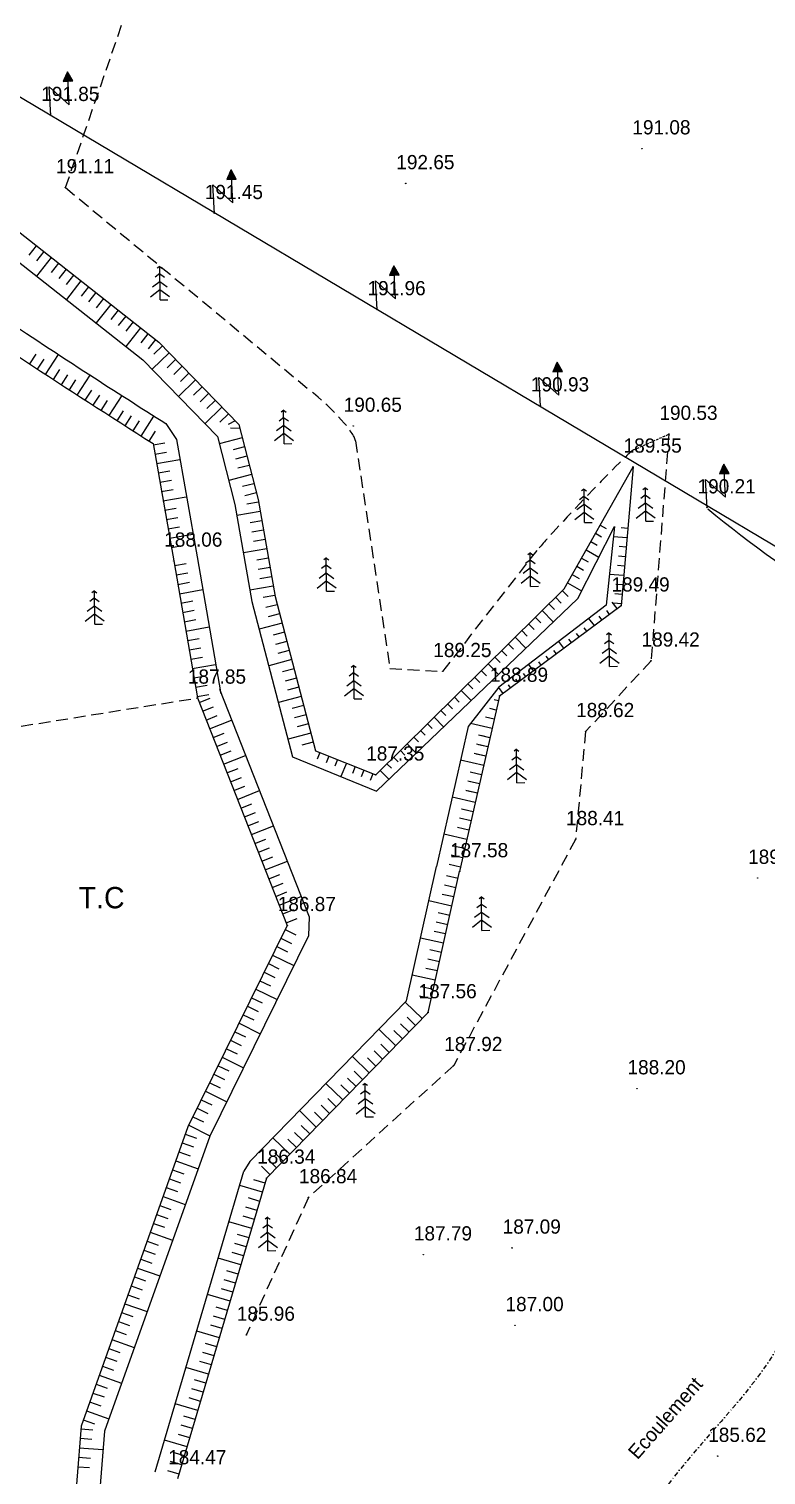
# Model space of a CAD drawing. Extents: x -83928 to -81707, y 15464 to 18601.
# Drawn here: x -83585.3 to -83429.7, y 17580.2 to 17885.3 of the extents above; entities that cross this region are included whole.
import ezdxf

# ---------------------------------------------------------------- set-up
doc = ezdxf.new("R2010")
doc.units = 0
doc.header["$MEASUREMENT"] = 0
for name, pattern in [('ACAD_ISO03W100', [30, 12, -18]), ('INTERROMPU', [0.75, 0.5, -0.25]), ('TIRETPTx2', [2, 1, -0.5, 0, -0.5])]:
    doc.linetypes.add(name, pattern=pattern)
for name, color, linetype in [('ALT', 7, 'Continuous'), ('CNiv_1', 1, 'Continuous'), ('CONST', 7, 'Continuous'), ('CORDONNE', 6, 'Continuous'), ('ECOULEMENT', 160, 'ACAD_ISO03W100'), ('electric', 50, 'Continuous'), ('LIMITE', 40, 'INTERROMPU'), ('POINTS', 3, 'Continuous'), ('Talus', 5, 'Continuous'), ('USL', 2, 'Continuous')]:
    doc.layers.add(name, color=color, linetype=linetype)

# ---------------------------------------------------------------- blocks, each defined once
blk = doc.blocks.new('T10')
at = {"layer": 'USL'}
for p, q in [((0.02, 3.53), (-0.26, 3.33)), ((-0.02, 3.53), (0.26, 3.33)), ((0, 0), (0, 3.5)), ((0.02, 1.94), (-0.77, 1.36)), ((0.02, 2.78), (-0.5, 2.4)), ((-0.02, 2.78), (0.5, 2.4)), ((-0.02, 1.94), (0.77, 1.36)), ((-1, 0.34), (-0.02, 1.1)), ((-0.02, 1.1), (1.01, 0.34)), ((0, 0), (0.83, 0))]:
    blk.add_line(p, q, dxfattribs=at)
blk = doc.blocks.new('*X2')
for p, q in [((6.01, 6.5), (6.67, 7.16)), ((6.03, 6.56), (6.66, 7.19)), ((6.04, 6.5), (6.68, 7.14)), ((6.07, 6.63), (6.64, 7.21)), ((6.08, 6.5), (6.69, 7.12)), ((6.1, 6.7), (6.63, 7.23)), ((6.11, 6.5), (6.7, 7.09)), ((6.14, 6.77), (6.62, 7.26)), ((6.15, 6.5), (6.72, 7.07)), ((6.17, 6.84), (6.61, 7.28)), ((6.18, 6.5), (6.73, 7.05)), ((6.21, 6.91), (6.6, 7.3)), ((6.22, 6.5), (6.74, 7.02)), ((6.24, 6.98), (6.59, 7.33)), ((6.25, 6.5), (6.75, 7)), ((6.28, 7.06), (6.57, 7.35)), ((6.29, 6.5), (6.76, 6.97)), ((6.31, 7.13), (6.56, 7.38)), ((6.32, 6.5), (6.77, 6.95)), ((6.35, 7.2), (6.55, 7.4)), ((6.36, 6.5), (6.79, 6.93)), ((6.38, 7.27), (6.54, 7.42)), ((6.39, 6.5), (6.8, 6.9)), ((6.42, 7.34), (6.53, 7.45)), ((6.43, 6.5), (6.81, 6.88)), ((6.45, 7.41), (6.52, 7.47)), ((6.46, 6.5), (6.82, 6.86)), ((6.49, 7.48), (6.5, 7.49)), ((6.5, 6.5), (6.83, 6.83)), ((6.54, 6.5), (6.85, 6.81)), ((6.57, 6.5), (6.86, 6.79)), ((6.61, 6.5), (6.87, 6.76)), ((6.64, 6.5), (6.88, 6.74)), ((6.68, 6.5), (6.89, 6.72)), ((6.71, 6.5), (6.9, 6.69)), ((6.75, 6.5), (6.92, 6.67)), ((6.78, 6.5), (6.93, 6.64)), ((6.82, 6.5), (6.94, 6.62)), ((6.85, 6.5), (6.95, 6.6)), ((6.89, 6.5), (6.96, 6.57)), ((6.92, 6.5), (6.97, 6.55)), ((6.96, 6.5), (6.99, 6.53)), ((6.99, 6.5), (7, 6.5))]:
    blk.add_line(p, q)

msp = doc.modelspace()

# ---------------------------------------------------------------- linework, layer by layer
at = {"layer": 'CNiv_1', "elevation": 190}
msp.add_lwpolyline([(-83302.61, 17731.34, 0.012702), (-83299.8, 17734.8, 0.19913), (-83287.78, 17779.44, 0.221607), (-83310.27, 17814.82, 0.099359), (-83333.57, 17823.86, 0.174103), (-83347.91, 17821.36, 0.276442), (-83358.52, 17802.58, -0.225558), (-83369, 17779, -0.254104), (-83395.03, 17773.42, 0.492205), (-83408, 17764, 0.053911), (-83407.93, 17763.14, -0.342764), (-83408, 17763, -0.252905), (-83413, 17763.29, -0.033426), (-83442, 17784)], format="xyb", dxfattribs=at)
at = {"layer": 'CORDONNE', "extrusion": (0.000932032, -0.005533, 0.999984)}
for p, q in [((-83577.11, 17876.27, 209.51), (-83578.01, 17874.23, 209.5)), ((-83578.01, 17874.23, 209.5), (-83576.01, 17874.33, 209.5)), ((-83576.01, 17874.33, 209.5), (-83577.11, 17876.27, 209.51)), ((-83576.76, 17869.28, 209.47), (-83577.11, 17876.27, 209.51)), ((-83580.65, 17867.08, 209.46), (-83580.96, 17873.07, 209.5)), ((-83580.96, 17873.07, 209.5), (-83576.76, 17869.28, 209.47)), ((-83542.6, 17855.59, 209.15), (-83543.49, 17853.55, 209.14)), ((-83541.5, 17853.65, 209.14), (-83542.6, 17855.59, 209.15)), ((-83542.24, 17848.6, 209.11), (-83542.6, 17855.59, 209.15)), ((-83543.49, 17853.55, 209.14), (-83541.5, 17853.65, 209.14)), ((-83546.13, 17846.4, 209.11), (-83546.44, 17852.39, 209.14)), ((-83546.44, 17852.39, 209.14), (-83542.24, 17848.6, 209.11)), ((-83508.26, 17835.35, 208.8), (-83509.15, 17833.3, 208.79)), ((-83507.16, 17833.41, 208.79), (-83508.26, 17835.35, 208.8)), ((-83507.9, 17828.36, 208.76), (-83508.26, 17835.35, 208.8)), ((-83511.79, 17826.16, 208.75), (-83512.1, 17832.15, 208.79)), ((-83512.1, 17832.15, 208.79), (-83507.9, 17828.36, 208.76)), ((-83509.15, 17833.3, 208.79), (-83507.16, 17833.41, 208.79)), ((-83473.78, 17815.01, 208.45), (-83474.68, 17812.96, 208.44)), ((-83474.68, 17812.96, 208.44), (-83472.68, 17813.07, 208.44)), ((-83473.43, 17808.02, 208.41), (-83473.78, 17815.01, 208.45)), ((-83472.68, 17813.07, 208.44), (-83473.78, 17815.01, 208.45)), ((-83477.32, 17805.82, 208.4), (-83477.62, 17811.81, 208.43)), ((-83477.62, 17811.81, 208.43), (-83473.43, 17808.02, 208.41)), ((-83438.62, 17793.5, 208.08), (-83439.52, 17791.45, 208.07)), ((-83439.52, 17791.45, 208.07), (-83437.52, 17791.56, 208.07)), ((-83437.52, 17791.56, 208.07), (-83438.62, 17793.5, 208.08)), ((-83438.27, 17786.51, 208.04), (-83438.62, 17793.5, 208.08)), ((-83442.16, 17784.31, 208.03), (-83442.47, 17790.3, 208.07)), ((-83442.47, 17790.3, 208.07), (-83438.27, 17786.51, 208.04))]:
    msp.add_line(p, q, dxfattribs=at)
at = {"layer": 'ECOULEMENT', "linetype": 'ByBlock', "extrusion": (0.000932032, -0.005533, 0.999984)}
for p, q in [((-83556.37, 17802.05, 14.1), (-83554.14, 17798.71, 14.08)), ((-83559.07, 17797.84, 14.08), (-83554.7, 17773.08, 208.25)), ((-83554.14, 17798.71, 14.08), (-83549.77, 17773.93, 208.25)), ((-83457.77, 17792.91, 208.18), (-83460.31, 17763.61, 207.84)), ((-83549.77, 17773.93, 208.25), (-83544.78, 17745.03, 207.89)), ((-83554.7, 17773.08, 208.25), (-83549.7, 17744.18, 207.89)), ((-83460.31, 17763.61, 207.84), (-83485.96, 17744.57, 207.69)), ((-83545.05, 17746.02, 207.89), (-83526.1, 17698.04, 207.26)), ((-83549.7, 17744.18, 207.89), (-83530.75, 17696.2, 207.25)), ((-83485.96, 17744.57, 207.69), (-83494.39, 17707.55, 207.27)), ((-83492.55, 17738.18, 207.62), (-83499.26, 17708.66, 207.28)), ((-83505.6, 17680.29, 206.96), (-83499.27, 17708.64, 207.28)), ((-83501.03, 17677.81, 206.93), (-83494.39, 17707.55, 207.27)), ((-83526.1, 17698.04, 207.26), (-83526.26, 17693.99, 207.23)), ((-83538.66, 17646.41, 206.64), (-83505.6, 17680.29, 206.95)), ((-83535.08, 17642.92, 206.62), (-83501.03, 17677.81, 206.93)), ((-83558.65, 17580.92, 205.93), (-83539.88, 17644.34, 206.63)), ((-83553.86, 17579.5, 205.92), (-83535.08, 17642.92, 206.62))]:
    msp.add_line(p, q, dxfattribs=at)
for points, elevation in [([(-83696.47, 17934.25), (-83677.21, 17919.36), (-83640.89, 17890.74), (-83608.66, 17859.56), (-83558.02, 17819.7), (-83541.14, 17802.32), (-83537.05, 17786.48), (-83533.47, 17766.03), (-83524.92, 17733.51)], 33.39), ([(-83699.53, 17930.3), (-83680.28, 17915.42), (-83644.18, 17886.97), (-83611.96, 17855.79), (-83561.38, 17815.98), (-83545.65, 17799.79), (-83541.94, 17785.42), (-83538.36, 17764.97), (-83529.76, 17732.24)], 33.39), ([(-83524.92, 17733.51), (-83512.23, 17728.41), (-83472.49, 17767.66), (-83457.93, 17793.36)], 33.39), ([(-83529.76, 17732.24), (-83512.07, 17724.98), (-83469.61, 17765.63), (-83461.82, 17780.83), (-83463.59, 17764.21), (-83486.24, 17746.89), (-83492.7, 17738.62)], 33.39), ([(-83530.91, 17696.65), (-83551.86, 17654.14), (-83574.41, 17591.04), (-83578.93, 17534.07)], 31.48), ([(-83526.42, 17694.44), (-83547.25, 17652.18), (-83569.48, 17589.98), (-83573.95, 17533.68)], 31.48), ([(-83538.82, 17646.85), (-83540.03, 17644.78)], 31.14)]:
    msp.add_lwpolyline(points, dxfattribs=dict(at, elevation=elevation))
at = {"layer": 'ECOULEMENT', "linetype": 'ByBlock'}
for points, knots in [([(-83728.62, 17934.83, 14.99), (-83722.02, 17930.78, 14.96), (-83715.39, 17926.67, 14.94), (-83706.32, 17920.47, 14.89), (-83703.75, 17918.65, 14.88), (-83699.37, 17915.37, 14.86), (-83697.54, 17913.95, 14.85), (-83693.95, 17911.06, 14.83), (-83692.18, 17909.58, 14.82), (-83686.96, 17905.09, 14.79), (-83683.57, 17902.01, 14.77), (-83675.63, 17894.57, 14.72), (-83671.14, 17890.18, 14.69), (-83663.57, 17882.78, 14.64), (-83660.48, 17879.77, 14.62), (-83655.1, 17874.66, 14.59), (-83652.82, 17872.53, 14.58), (-83648.22, 17868.34, 14.55), (-83645.89, 17866.27, 14.54), (-83638.84, 17860.15, 14.5), (-83634.04, 17856.17, 14.47), (-83623.15, 17847.5, 14.41), (-83617.02, 17842.86, 14.38), (-83598.32, 17829.3, 14.29), (-83585.45, 17820.76, 14.23), (-83567.1, 17808.9, 14.15), (-83561.74, 17805.48, 14.12), (-83556.37, 17802.05, 14.1)], [3.176077, 3.176077, 3.176077, 3.176077, 26.264516, 26.264516, 35.534882, 35.534882, 42.305765, 42.305765, 49.076647, 49.076647, 62.618412, 62.618412, 81.32732, 81.32732, 94.294057, 94.294057, 103.736618, 103.736618, 113.179178, 113.179178, 132.064299, 132.064299, 155.368404, 155.368404, 201.976614, 201.976614, 221.065664, 221.065664, 221.065664, 221.065664]), ([(-83731.23, 17930.57, 14.97), (-83721.31, 17924.49, 14.93), (-83693.91, 17907.38, 14.81), (-83659.02, 17869.41, 14.57), (-83611.27, 17831.21, 14.31), (-83577.2, 17809.43, 14.16), (-83559.07, 17797.84, 14.08)], [3.176077, 3.176077, 3.176077, 3.176077, 37.952596, 99.830927, 156.532489, 221.065664, 221.065664, 221.065664, 221.065664])]:
    msp.add_open_spline(points, degree=3, knots=knots, dxfattribs=at)
at = {"layer": 'ECOULEMENT', "linetype": 'TIRETPTx2'}
msp.add_spline([(-83412.99, 17654.96, 206.38), (-83427.86, 17606.23, 205.84), (-83457.92, 17566.15, 205.46), (-83461.3, 17533.98, 205.08), (-83449.51, 17509.19, 204.74), (-83446.86, 17490.2, 204.51), (-83413.23, 17466.71, 204.12), (-83402.6, 17441.3, 203.78), (-83408.84, 17351.67, 202.72), (-83416.67, 17264.94, 201.7), (-83412.77, 17258.92, 201.62)], degree=3, dxfattribs=at)
at = {"layer": 'electric', "extrusion": (0.000932032, -0.005533, 0.999984)}
msp.add_line((-83649.47, 17907.98, 210.17), (-83408.2, 17764.6, 207.69), dxfattribs=at)
at = {"layer": 'LIMITE', "linetype": 'INTERROMPU', "ltscale": 5, "extrusion": (0.000932032, -0.005533, 0.999984)}
for p, q in [((-83577.53, 17851.83, 209.27), (-83526.25, 17809.33, 208.6)), ((-83516.36, 17798.42, 196.65), (-83509.09, 17750.43, 13.77)), ((-83497.91, 17749.79, 207.79), (-83478, 17775.31, 95.78)), ((-83509.09, 17750.43, 13.77), (-83497.91, 17749.79, 207.79)), ((-83601.71, 17735.86, 207.95), (-83549.7, 17744.18, 207.89))]:
    msp.add_line(p, q, dxfattribs=at)
at = {"layer": 'LIMITE', "extrusion": (0.000932032, -0.005533, 0.999984)}
msp.add_line((-83457.66, 17796.52, 98.89), (-83450.21, 17799.82, 208.24), dxfattribs=at)
at = {"layer": 'LIMITE', "linetype": 'INTERROMPU', "ltscale": 5, "extrusion": (0.000932032, -0.005533, 0.999984)}
for points, elevation in [([(-83577.69, 17852.29), (-83561.81, 17898.23), (-83630.37, 17941.41), (-83640.04, 17956.01)], 32.6), ([(-83450.37, 17800.27), (-83454.12, 17752.44), (-83467.94, 17737.56), (-83470.06, 17714.77), (-83495.77, 17667.11), (-83526.42, 17639.24), (-83539.54, 17610.23)], 31.98)]:
    msp.add_lwpolyline(points, dxfattribs=dict(at, elevation=elevation))
at = {"layer": 'LIMITE', "linetype": 'INTERROMPU', "ltscale": 5, "extrusion": (-0.626982, -0.759282, 0.17431)}
msp.add_arc((-75745.89, -6686.32, 38883.5), 15, 11.0175, 89.4126, dxfattribs=at)
at = {"layer": 'LIMITE', "linetype": 'INTERROMPU', "ltscale": 5, "extrusion": (-0.723584, 0.689647, 0.028521)}
msp.add_arc((44712.18, -1973.36, 72664.76), 15, 183.9389, 343.9598, dxfattribs=at)
at = {"layer": 'POINTS', "extrusion": (0.002059, -0.012217, 0.999923)}
for centre in [(-83580.91, 17866.21, -182.42), (-83456.17, 17859.17, -182.42), (-83505.98, 17851.82, -182.42), (-83577.79, 17850.96, -182.42), (-83546.39, 17845.52, -182.42), (-83512.05, 17825.23, -182.42), (-83477.57, 17804.94, -182.42), (-83517.08, 17800.64, -182.42), (-83450.46, 17798.94, -182.42), (-83458.02, 17792.03, -182.42), (-83442.41, 17783.43, -182.42), (-83554.95, 17772.19, -182.42), (-83460.56, 17762.73, -182.42), (-83454.22, 17751.11, -182.42), (-83498.17, 17748.9, -182.42), (-83549.96, 17743.29, -182.42), (-83486.22, 17743.68, -182.42), (-83468.04, 17736.23, -182.42), (-83512.33, 17727.07, -182.42), (-83470.16, 17713.44, -182.42), (-83494.64, 17706.66, -182.42), (-83431.74, 17705.28, -182.42), (-83531, 17695.31, -182.42), (-83501.28, 17676.92, -182.42), (-83495.86, 17665.77, -182.42), (-83457.19, 17660.87, -182.42), (-83535.33, 17642.02, -182.42), (-83526.51, 17637.9, -182.42), (-83502.27, 17625.83, -182.42), (-83483.53, 17627.26, -182.42), (-83482.93, 17610.91, -182.42), (-83482.93, 17610.91, -182.42), (-83539.64, 17608.89, -182.42), (-83440.16, 17583.33, -182.42), (-83440.16, 17583.33, -182.42)]:
    msp.add_circle(centre, 0.05, dxfattribs=at)
at = {"layer": 'Talus', "linetype": 'ByBlock', "extrusion": (0.000932032, -0.005533, 0.999984)}
for p, q in [((-83583.7, 17839.58, 210), (-83585.24, 17837.62, 209.99)), ((-83582.13, 17838.34, 209.99), (-83583.67, 17836.38, 209.98)), ((-83580.56, 17837.11, 209.99), (-83583.65, 17833.18, 209.97)), ((-83578.98, 17835.87, 209.98), (-83580.53, 17833.9, 209.97)), ((-83577.41, 17834.63, 209.97), (-83578.96, 17832.67, 209.96)), ((-83575.84, 17833.39, 209.96), (-83577.39, 17831.43, 209.95)), ((-83574.27, 17832.16, 209.95), (-83577.36, 17828.23, 209.93)), ((-83572.7, 17830.92, 209.94), (-83574.24, 17828.96, 209.93)), ((-83571.13, 17829.68, 209.94), (-83572.67, 17827.72, 209.93)), ((-83569.55, 17828.45, 209.93), (-83571.1, 17826.48, 209.92)), ((-83567.98, 17827.21, 209.92), (-83571.08, 17823.28, 209.9)), ((-83566.41, 17825.97, 209.91), (-83567.96, 17824.01, 209.9)), ((-83564.84, 17824.74, 209.9), (-83566.39, 17822.77, 209.89)), ((-83563.27, 17823.5, 209.89), (-83564.81, 17821.53, 209.88)), ((-83561.7, 17822.26, 209.89), (-83564.79, 17818.33, 209.87)), ((-83560.13, 17821.02, 209.88), (-83561.67, 17819.06, 209.87)), ((-83558.55, 17819.79, 209.87), (-83560.1, 17817.82, 209.86)), ((-83585.09, 17814.63, 14.19), (-83583.72, 17816.72, 14.2)), ((-83581.75, 17812.44, 14.18), (-83579.01, 17816.63, 14.2)), ((-83555.69, 17817, 209.85), (-83559.28, 17813.52, 209.84)), ((-83557.08, 17818.44, 209.86), (-83558.88, 17816.7, 209.85)), ((-83583.42, 17813.54, 14.19), (-83582.05, 17815.63, 14.2)), ((-83580.07, 17811.35, 14.17), (-83578.71, 17813.44, 14.18)), ((-83554.3, 17815.57, 209.84), (-83556.09, 17813.83, 209.83)), ((-83552.9, 17814.14, 209.83), (-83554.69, 17812.39, 209.82)), ((-83578.4, 17810.26, 14.16), (-83577.03, 17812.35, 14.17)), ((-83576.72, 17809.17, 14.16), (-83575.36, 17811.27, 14.17)), ((-83575.04, 17808.08, 14.15), (-83572.32, 17812.28, 14.17)), ((-83550.11, 17811.27, 209.81), (-83553.7, 17807.78, 209.8)), ((-83551.51, 17812.7, 209.82), (-83553.3, 17810.96, 209.82)), ((-83548.72, 17809.83, 209.8), (-83550.51, 17808.09, 209.8)), ((-83573.36, 17807, 14.14), (-83572, 17809.1, 14.15)), ((-83571.68, 17805.92, 14.13), (-83570.32, 17808.02, 14.14)), ((-83569.99, 17804.83, 14.13), (-83568.64, 17806.94, 14.14)), ((-83568.31, 17803.75, 14.12), (-83565.61, 17807.96, 14.14)), ((-83547.33, 17808.4, 209.8), (-83549.12, 17806.66, 209.79)), ((-83545.93, 17806.96, 209.79), (-83547.73, 17805.22, 209.78)), ((-83566.63, 17802.67, 14.11), (-83565.28, 17804.78, 14.12)), ((-83564.94, 17801.6, 14.1), (-83563.6, 17803.7, 14.11)), ((-83544.54, 17805.53, 209.78), (-83548.13, 17802.04, 209.76)), ((-83543.15, 17804.09, 209.77), (-83544.94, 17802.35, 209.76)), ((-83563.26, 17800.52, 14.1), (-83561.91, 17802.62, 14.11)), ((-83561.57, 17799.44, 14.09), (-83558.88, 17803.65, 14.11)), ((-83541.75, 17802.66, 209.76), (-83543.19, 17801.9, 111.92)), ((-83540.76, 17801, 209.75), (-83542.69, 17801.07, 111.92)), ((-83559.89, 17798.36, 14.08), (-83558.54, 17800.47, 14.09)), ((-83559.02, 17797.57, 16.2), (-83556.56, 17797.99, 16.2)), ((-83540.26, 17799.06, 209.74), (-83545.1, 17797.81, 209.73)), ((-83558.68, 17795.59, 16.18), (-83556.22, 17796.02, 16.18)), ((-83539.76, 17797.13, 209.73), (-83542.18, 17796.5, 209.72)), ((-83539.26, 17795.19, 209.71), (-83541.68, 17794.57, 209.71)), ((-83558.34, 17793.62, 16.15), (-83553.41, 17794.48, 16.15)), ((-83558, 17791.65, 16.13), (-83555.53, 17792.08, 16.13)), ((-83538.76, 17793.25, 209.7), (-83541.18, 17792.63, 209.7)), ((-83557.66, 17789.68, 16.11), (-83555.19, 17790.11, 16.11)), ((-83538.26, 17791.32, 209.69), (-83543.1, 17790.07, 209.69)), ((-83537.76, 17789.38, 209.68), (-83540.18, 17788.76, 209.68)), ((-83557.32, 17787.71, 16.08), (-83554.85, 17788.14, 16.08)), ((-83556.97, 17785.74, 16.06), (-83552.05, 17786.59, 16.06)), ((-83537.26, 17787.45, 209.67), (-83539.68, 17786.82, 209.67)), ((-83536.8, 17785.5, 209.66), (-83539.26, 17785.07, 209.66)), ((-83556.63, 17783.77, 16.03), (-83554.17, 17784.2, 16.03)), ((-83536.45, 17783.53, 209.65), (-83541.38, 17782.67, 209.65)), ((-83556.29, 17781.8, 16.01), (-83553.83, 17782.23, 16.01)), ((-83555.95, 17779.83, 15.98), (-83553.49, 17780.26, 15.98)), ((-83536.11, 17781.56, 209.64), (-83538.57, 17781.13, 209.64)), ((-83535.76, 17779.59, 209.63), (-83538.23, 17779.16, 209.63)), ((-83464.71, 17780.66, 209.57), (-83463.47, 17779.95, 209.56)), ((-83458.89, 17779.96, 208.03), (-83460.29, 17780.08, 208.8)), ((-83555.61, 17777.86, 15.96), (-83550.68, 17778.71, 15.96)), ((-83555.27, 17775.89, 15.93), (-83552.81, 17776.31, 15.93)), ((-83535.42, 17777.62, 209.61), (-83537.88, 17777.19, 209.61)), ((-83466.68, 17777.18, 209.55), (-83465.37, 17776.43, 209.54)), ((-83465.7, 17778.92, 209.56), (-83464.42, 17778.19, 209.55)), ((-83459.07, 17777.97, 208.01), (-83461.89, 17778.2, 209.55)), ((-83535.07, 17775.65, 209.6), (-83540, 17774.79, 209.6)), ((-83534.73, 17773.68, 209.59), (-83537.19, 17773.25, 209.59)), ((-83468.65, 17773.7, 209.53), (-83467.27, 17772.91, 209.52)), ((-83467.67, 17775.44, 209.54), (-83464.97, 17773.91, 209.53)), ((-83459.41, 17773.98, 207.96), (-83460.86, 17774.1, 208.74)), ((-83459.24, 17775.98, 207.99), (-83460.67, 17776.1, 208.76)), ((-83554.53, 17772.09, 208.24), (-83552.07, 17772.52, 208.24)), ((-83554.19, 17770.12, 208.21), (-83551.73, 17770.55, 208.21)), ((-83534.38, 17771.71, 209.58), (-83536.85, 17771.28, 209.58)), ((-83470.63, 17770.22, 209.51), (-83469.17, 17769.39, 209.51)), ((-83469.64, 17771.96, 209.52), (-83468.22, 17771.15, 209.52)), ((-83459.76, 17770, 207.91), (-83462.74, 17770.25, 209.51)), ((-83459.59, 17771.99, 207.94), (-83461.06, 17772.11, 208.73)), ((-83553.85, 17768.15, 208.19), (-83551.39, 17768.58, 208.19)), ((-83533.69, 17767.77, 209.56), (-83538.62, 17766.91, 209.56)), ((-83534.04, 17769.74, 209.57), (-83536.5, 17769.31, 209.57)), ((-83471.61, 17768.48, 209.5), (-83468.62, 17766.78, 209.49)), ((-83459.93, 17768.01, 207.89), (-83461.44, 17768.13, 208.69)), ((-83553.51, 17766.18, 208.16), (-83548.58, 17767.03, 208.16)), ((-83553.17, 17764.21, 208.14), (-83550.7, 17764.64, 208.14)), ((-83533.35, 17765.8, 209.55), (-83535.81, 17765.37, 209.55)), ((-83474.14, 17765.42, 209.49), (-83472.93, 17764.2, 209.48)), ((-83472.72, 17766.83, 209.5), (-83471.5, 17765.6, 209.49)), ((-83461.12, 17763.02, 207.84), (-83462.16, 17764.42, 208.66)), ((-83460.28, 17764.02, 207.84), (-83461.83, 17764.15, 208.66)), ((-83460.1, 17766.01, 207.87), (-83461.63, 17766.14, 208.68)), ((-83552.83, 17762.24, 208.11), (-83550.36, 17762.67, 208.11)), ((-83532.86, 17763.86, 209.54), (-83535.28, 17763.23, 209.53)), ((-83532.35, 17761.93, 209.52), (-83534.77, 17761.29, 209.52)), ((-83478.41, 17761.2, 209.47), (-83477.24, 17760.02, 209.46)), ((-83476.98, 17762.61, 209.48), (-83474.62, 17760.22, 209.46)), ((-83475.56, 17764.01, 209.48), (-83474.37, 17762.81, 209.48)), ((-83464.33, 17760.63, 207.82), (-83464.91, 17761.41, 208.64)), ((-83462.72, 17761.82, 207.83), (-83463.31, 17762.61, 208.65)), ((-83552.49, 17760.27, 208.09), (-83550.02, 17760.7, 208.09)), ((-83552.15, 17758.3, 208.06), (-83547.22, 17759.15, 208.06)), ((-83531.84, 17759.99, 209.51), (-83536.68, 17758.72, 209.51)), ((-83531.33, 17758.06, 209.5), (-83533.75, 17757.42, 209.5)), ((-83481.25, 17758.39, 209.46), (-83480.1, 17757.23, 209.45)), ((-83479.83, 17759.8, 209.46), (-83478.67, 17758.62, 209.46)), ((-83467.54, 17758.25, 207.8), (-83468.1, 17759, 208.63)), ((-83465.93, 17759.44, 207.81), (-83467.07, 17760.97, 209.46)), ((-83551.81, 17756.33, 208.04), (-83549.34, 17756.75, 208.04)), ((-83530.83, 17756.12, 209.49), (-83533.24, 17755.49, 209.49)), ((-83484.1, 17755.58, 209.44), (-83482.97, 17754.44, 209.44)), ((-83482.68, 17756.99, 209.45), (-83480.4, 17754.68, 209.44)), ((-83472.36, 17754.67, 207.77), (-83473.43, 17756.11, 209.44)), ((-83470.75, 17755.86, 207.78), (-83471.3, 17756.59, 208.61)), ((-83469.14, 17757.06, 207.79), (-83469.7, 17757.8, 208.62)), ((-83551.46, 17754.36, 208.01), (-83549, 17754.78, 208.01)), ((-83551.12, 17752.39, 207.99), (-83548.66, 17752.81, 207.99)), ((-83529.81, 17752.26, 209.47), (-83534.65, 17750.99, 209.47)), ((-83530.32, 17754.19, 209.48), (-83532.74, 17753.56, 209.48)), ((-83486.94, 17752.77, 209.43), (-83485.84, 17751.65, 209.42)), ((-83485.52, 17754.18, 209.44), (-83484.41, 17753.05, 209.43)), ((-83475.57, 17752.29, 207.75), (-83476.09, 17752.98, 208.59)), ((-83473.96, 17753.48, 207.76), (-83474.49, 17754.19, 208.6)), ((-83550.78, 17750.42, 207.96), (-83545.86, 17751.27, 207.96)), ((-83550.44, 17748.45, 207.94), (-83547.98, 17748.87, 207.94)), ((-83529.3, 17750.32, 209.46), (-83531.72, 17749.69, 209.46)), ((-83489.79, 17749.96, 209.42), (-83488.71, 17748.86, 209.41)), ((-83488.37, 17751.37, 209.43), (-83486.18, 17749.15, 209.41)), ((-83480.38, 17748.71, 207.72), (-83480.88, 17749.37, 208.57)), ((-83478.78, 17749.9, 207.73), (-83479.78, 17751.25, 209.42)), ((-83477.17, 17751.09, 207.74), (-83477.68, 17751.78, 208.58)), ((-83550.1, 17746.47, 207.92), (-83547.64, 17746.9, 207.92)), ((-83528.79, 17748.39, 209.45), (-83531.21, 17747.75, 209.45)), ((-83528.28, 17746.45, 209.44), (-83530.7, 17745.82, 209.43)), ((-83494.06, 17745.74, 209.4), (-83491.96, 17743.62, 209.39)), ((-83492.64, 17747.15, 209.41), (-83491.58, 17746.08, 209.4)), ((-83491.21, 17748.55, 209.41), (-83490.14, 17747.47, 209.41)), ((-83485.2, 17745.13, 207.7), (-83486.13, 17746.37, 209.4)), ((-83483.6, 17746.32, 207.7), (-83484.07, 17746.96, 208.55)), ((-83481.99, 17747.52, 207.71), (-83482.48, 17748.17, 208.56)), ((-83549.76, 17744.5, 207.89), (-83547.3, 17744.93, 207.89)), ((-83549.34, 17743.25, 207.87), (-83547.01, 17744.17, 207.88)), ((-83527.78, 17744.52, 209.42), (-83532.61, 17743.25, 209.42)), ((-83496.9, 17742.93, 209.39), (-83495.88, 17741.89, 209.38)), ((-83495.48, 17744.34, 209.39), (-83494.44, 17743.29, 209.39)), ((-83486.19, 17743.59, 207.68), (-83487.09, 17743.79, 208.53)), ((-83548.6, 17741.39, 207.85), (-83546.28, 17742.31, 207.85)), ((-83547.87, 17739.53, 207.82), (-83545.54, 17740.45, 207.83)), ((-83527.27, 17742.58, 209.41), (-83529.69, 17741.95, 209.41)), ((-83526.76, 17740.65, 209.4), (-83529.18, 17740.01, 209.4)), ((-83499.75, 17740.12, 209.37), (-83497.74, 17738.09, 209.36)), ((-83498.33, 17741.53, 209.38), (-83497.31, 17740.5, 209.37)), ((-83487.07, 17739.69, 207.64), (-83488.89, 17740.1, 208.5)), ((-83486.63, 17741.64, 207.66), (-83487.99, 17741.95, 208.52)), ((-83547.13, 17737.67, 207.8), (-83542.48, 17739.51, 207.81)), ((-83546.4, 17735.81, 207.78), (-83544.07, 17736.73, 207.78)), ((-83525.74, 17736.78, 209.38), (-83530.58, 17735.51, 209.38)), ((-83526.25, 17738.72, 209.39), (-83528.67, 17738.08, 209.39)), ((-83502.6, 17737.31, 209.36), (-83501.61, 17736.32, 209.35)), ((-83501.17, 17738.72, 209.37), (-83500.18, 17737.71, 209.36)), ((-83487.52, 17737.74, 207.61), (-83492.07, 17738.77, 209.36)), ((-83545.66, 17733.95, 207.75), (-83543.34, 17734.87, 207.75)), ((-83525.24, 17734.85, 209.37), (-83527.65, 17734.21, 209.37)), ((-83505.44, 17734.5, 209.35), (-83503.52, 17732.55, 209.34)), ((-83504.02, 17735.91, 209.35), (-83503.05, 17734.92, 209.35)), ((-83488.41, 17733.84, 207.57), (-83490.84, 17734.4, 207.57)), ((-83487.96, 17735.79, 207.59), (-83490.4, 17736.35, 207.6)), ((-83488.41, 17733.84, 207.57), (-83490.39, 17734.29, 207.89)), ((-83487.96, 17735.79, 207.59), (-83489.89, 17736.23, 207.94)), ((-83544.93, 17732.09, 207.73), (-83542.6, 17733.01, 207.73)), ((-83544.19, 17730.23, 207.7), (-83539.54, 17732.07, 207.71)), ((-83523.84, 17732.68, 209.35), (-83524.4, 17731.28, 209.35)), ((-83521.98, 17731.93, 209.35), (-83522.55, 17730.53, 209.34)), ((-83520.13, 17731.19, 209.34), (-83520.69, 17729.77, 209.34)), ((-83508.29, 17731.69, 209.33), (-83507.35, 17730.74, 209.33)), ((-83506.87, 17733.09, 209.34), (-83505.92, 17732.13, 209.34)), ((-83489.29, 17729.94, 207.53), (-83494.17, 17731.05, 207.54)), ((-83489.29, 17729.94, 207.53), (-83494.17, 17731.05, 208.17)), ((-83488.85, 17731.89, 207.55), (-83491.29, 17732.45, 207.55)), ((-83488.85, 17731.89, 207.55), (-83490.89, 17732.35, 207.84)), ((-83543.46, 17728.37, 207.68), (-83541.13, 17729.29, 207.68)), ((-83542.72, 17726.51, 207.65), (-83540.4, 17727.43, 207.65)), ((-83518.27, 17730.44, 209.34), (-83519.41, 17727.6, 209.32)), ((-83516.41, 17729.69, 209.33), (-83516.99, 17728.27, 209.32)), ((-83514.56, 17728.95, 209.33), (-83515.14, 17727.51, 209.32)), ((-83512.7, 17728.2, 209.32), (-83513.28, 17726.76, 209.31)), ((-83511.13, 17728.88, 209.32), (-83509.3, 17727.02, 209.31)), ((-83509.71, 17730.28, 209.33), (-83508.78, 17729.34, 209.32)), ((-83489.74, 17727.99, 207.5), (-83492.17, 17728.55, 207.51)), ((-83489.74, 17727.99, 207.5), (-83491.89, 17728.48, 207.77)), ((-83541.99, 17724.65, 207.63), (-83539.66, 17725.57, 207.63)), ((-83541.25, 17722.79, 207.6), (-83536.6, 17724.63, 207.61)), ((-83490.62, 17724.09, 207.46), (-83493.06, 17724.65, 207.46)), ((-83490.62, 17724.09, 207.46), (-83492.89, 17724.61, 207.7)), ((-83490.18, 17726.04, 207.48), (-83492.62, 17726.6, 207.49)), ((-83490.18, 17726.04, 207.48), (-83492.39, 17726.54, 207.73)), ((-83540.52, 17720.93, 207.58), (-83538.19, 17721.85, 207.58)), ((-83491.07, 17722.14, 207.44), (-83495.94, 17723.25, 207.45)), ((-83491.07, 17722.14, 207.44), (-83495.94, 17723.25, 207.92)), ((-83539.78, 17719.07, 207.55), (-83537.46, 17719.99, 207.56)), ((-83491.96, 17718.24, 207.39), (-83494.39, 17718.8, 207.4)), ((-83491.51, 17720.19, 207.42), (-83493.95, 17720.75, 207.42)), ((-83491.51, 17720.19, 207.42), (-83493.89, 17720.73, 207.64)), ((-83539.05, 17717.21, 207.53), (-83536.72, 17718.13, 207.53)), ((-83538.31, 17715.35, 207.5), (-83533.66, 17717.19, 207.51)), ((-83492.84, 17714.34, 207.35), (-83497.72, 17715.45, 207.36)), ((-83492.4, 17716.29, 207.37), (-83494.84, 17716.85, 207.38)), ((-83537.58, 17713.49, 207.48), (-83535.25, 17714.41, 207.48)), ((-83536.84, 17711.63, 207.45), (-83534.52, 17712.55, 207.46)), ((-83493.29, 17712.39, 207.33), (-83495.72, 17712.95, 207.33)), ((-83536.11, 17709.77, 207.43), (-83533.78, 17710.69, 207.43)), ((-83535.38, 17707.91, 207.4), (-83530.72, 17709.75, 207.41)), ((-83493.73, 17710.44, 207.3), (-83496.17, 17711, 207.31)), ((-83534.64, 17706.05, 207.38), (-83532.32, 17706.97, 207.38)), ((-83494.71, 17706.11, 207.26), (-83497.15, 17706.66, 207.26)), ((-83494.17, 17708.49, 207.28), (-83496.61, 17709.05, 207.29)), ((-83533.91, 17704.19, 207.36), (-83531.58, 17705.11, 207.36)), ((-83533.17, 17702.33, 207.33), (-83530.85, 17703.25, 207.33)), ((-83495.15, 17704.16, 207.23), (-83497.59, 17704.71, 207.24)), ((-83532.44, 17700.47, 207.31), (-83527.79, 17702.31, 207.31)), ((-83496.02, 17700.26, 207.19), (-83500.9, 17701.35, 207.2)), ((-83495.58, 17702.21, 207.21), (-83498.02, 17702.75, 207.22)), ((-83531.7, 17698.61, 207.28), (-83529.38, 17699.53, 207.28)), ((-83530.97, 17696.75, 207.26), (-83528.64, 17697.67, 207.26)), ((-83496.45, 17698.31, 207.17), (-83498.89, 17698.85, 207.17)), ((-83531.19, 17695.31, 207.24), (-83528.95, 17694.2, 207.24)), ((-83497.33, 17694.4, 207.12), (-83499.77, 17694.95, 207.13)), ((-83496.89, 17696.35, 207.14), (-83499.33, 17696.9, 207.15)), ((-83532.96, 17691.72, 207.23), (-83530.72, 17690.61, 207.22)), ((-83532.08, 17693.51, 207.24), (-83529.83, 17692.41, 207.23)), ((-83497.76, 17692.45, 207.1), (-83502.64, 17693.54, 207.11)), ((-83498.2, 17690.5, 207.08), (-83500.64, 17691.04, 207.08)), ((-83534.73, 17688.13, 207.21), (-83532.49, 17687.02, 207.2)), ((-83533.84, 17689.92, 207.22), (-83529.36, 17687.71, 207.2)), ((-83498.63, 17688.55, 207.06), (-83501.07, 17689.09, 207.06)), ((-83535.61, 17686.34, 207.2), (-83533.37, 17685.23, 207.19)), ((-83499.51, 17684.64, 207.01), (-83504.38, 17685.73, 207.02)), ((-83499.07, 17686.59, 207.03), (-83501.51, 17687.14, 207.04)), ((-83537.38, 17682.75, 207.18), (-83532.9, 17680.54, 207.16)), ((-83536.5, 17684.54, 207.19), (-83534.26, 17683.44, 207.18)), ((-83499.94, 17682.69, 206.99), (-83502.38, 17683.24, 207)), ((-83539.15, 17679.16, 207.16), (-83536.91, 17678.06, 207.15)), ((-83538.27, 17680.95, 207.17), (-83536.02, 17679.85, 207.16)), ((-83502.26, 17676.55, 206.92), (-83505.84, 17680.04, 206.95)), ((-83500.38, 17680.74, 206.97), (-83502.82, 17681.28, 206.97)), ((-83540.92, 17675.57, 207.14), (-83536.43, 17673.36, 207.13)), ((-83540.03, 17677.37, 207.15), (-83537.79, 17676.26, 207.15)), ((-83503.66, 17675.12, 206.91), (-83505.45, 17676.87, 206.92)), ((-83541.8, 17673.78, 207.14), (-83539.56, 17672.67, 207.13)), ((-83507.85, 17670.83, 206.87), (-83511.43, 17674.32, 206.89)), ((-83506.45, 17672.26, 206.88), (-83508.24, 17674, 206.9)), ((-83505.05, 17673.69, 206.9), (-83506.84, 17675.44, 206.91)), ((-83543.57, 17670.19, 207.12), (-83541.33, 17669.09, 207.11)), ((-83542.69, 17671.99, 207.13), (-83540.45, 17670.88, 207.12)), ((-83510.64, 17667.96, 206.85), (-83512.43, 17669.71, 206.86)), ((-83509.24, 17669.4, 206.86), (-83511.03, 17671.14, 206.87)), ((-83545.34, 17666.6, 207.1), (-83543.1, 17665.5, 207.09)), ((-83544.46, 17668.4, 207.11), (-83539.97, 17666.19, 207.09)), ((-83513.43, 17665.1, 206.82), (-83517.01, 17668.59, 206.84)), ((-83512.04, 17666.53, 206.83), (-83513.83, 17668.28, 206.84)), ((-83546.23, 17664.81, 207.09), (-83543.98, 17663.7, 207.08)), ((-83516.23, 17662.24, 206.8), (-83518.02, 17663.99, 206.81)), ((-83514.83, 17663.67, 206.81), (-83516.62, 17665.42, 206.82)), ((-83547.99, 17661.22, 207.07), (-83543.51, 17659.01, 207.06)), ((-83547.11, 17663.02, 207.08), (-83544.87, 17661.91, 207.07)), ((-83519.02, 17659.38, 206.77), (-83522.6, 17662.87, 206.79)), ((-83517.62, 17660.81, 206.78), (-83519.41, 17662.55, 206.79)), ((-83549.76, 17657.63, 207.05), (-83547.52, 17656.53, 207.05)), ((-83548.88, 17659.43, 207.06), (-83546.64, 17658.32, 207.05)), ((-83521.81, 17656.51, 206.74), (-83523.6, 17658.26, 206.75)), ((-83520.42, 17657.95, 206.76), (-83522.21, 17659.69, 206.77)), ((-83550.65, 17655.84, 207.04), (-83548.4, 17654.74, 207.04)), ((-83524.61, 17653.65, 206.72), (-83528.19, 17657.14, 206.74)), ((-83523.21, 17655.08, 206.73), (-83525, 17656.83, 206.74)), ((-83552.25, 17652.18, 207.03), (-83549.89, 17651.34, 207.02)), ((-83551.53, 17654.05, 207.04), (-83547.05, 17651.84, 207.02)), ((-83530.2, 17647.93, 206.67), (-83533.77, 17651.42, 206.69)), ((-83527.4, 17650.79, 206.69), (-83529.19, 17652.53, 206.7)), ((-83526.01, 17652.22, 206.71), (-83527.79, 17653.97, 206.72)), ((-83553.59, 17648.41, 207.01), (-83551.24, 17647.57, 207)), ((-83552.92, 17650.3, 207.02), (-83550.56, 17649.46, 207.01)), ((-83531.59, 17646.49, 206.65), (-83533.38, 17648.24, 206.67)), ((-83528.8, 17649.36, 206.68), (-83530.59, 17651.1, 206.69)), ((-83554.27, 17646.53, 207), (-83549.56, 17644.85, 206.98)), ((-83534.39, 17643.63, 206.63), (-83536.18, 17645.38, 206.64)), ((-83532.99, 17645.06, 206.64), (-83534.78, 17646.81, 206.65)), ((-83555.61, 17642.76, 206.98), (-83553.26, 17641.92, 206.97)), ((-83554.94, 17644.65, 206.99), (-83552.58, 17643.81, 206.98)), ((-83535.41, 17641.82, 206.61), (-83537.8, 17642.53, 206.62)), ((-83556.96, 17639, 206.96), (-83552.25, 17637.32, 206.94)), ((-83556.28, 17640.88, 206.97), (-83553.93, 17640.04, 206.96)), ((-83535.98, 17639.91, 206.59), (-83540.77, 17641.33, 206.6)), ((-83557.63, 17637.11, 206.95), (-83555.28, 17636.27, 206.94)), ((-83537.11, 17636.07, 206.55), (-83539.51, 17636.78, 206.55)), ((-83536.54, 17637.99, 206.57), (-83538.94, 17638.7, 206.57)), ((-83558.98, 17633.35, 206.93), (-83556.62, 17632.51, 206.92)), ((-83558.3, 17635.23, 206.94), (-83555.95, 17634.39, 206.93)), ((-83538.25, 17632.24, 206.5), (-83543.04, 17633.66, 206.52)), ((-83537.68, 17634.15, 206.52), (-83540.08, 17634.86, 206.53)), ((-83559.65, 17631.46, 206.92), (-83554.94, 17629.78, 206.9)), ((-83538.81, 17630.32, 206.48), (-83541.21, 17631.03, 206.49)), ((-83561, 17627.7, 206.9), (-83558.64, 17626.86, 206.89)), ((-83560.32, 17629.58, 206.91), (-83557.97, 17628.74, 206.9)), ((-83539.95, 17626.48, 206.44), (-83542.35, 17627.19, 206.45)), ((-83539.38, 17628.4, 206.46), (-83541.78, 17629.11, 206.47)), ((-83562.34, 17623.93, 206.88), (-83557.63, 17622.25, 206.87)), ((-83561.67, 17625.81, 206.89), (-83559.31, 17624.97, 206.88)), ((-83540.52, 17624.57, 206.42), (-83545.31, 17625.98, 206.43)), ((-83563.01, 17622.05, 206.87), (-83560.66, 17621.21, 206.86)), ((-83541.65, 17620.73, 206.38), (-83544.05, 17621.44, 206.38)), ((-83541.09, 17622.65, 206.4), (-83543.48, 17623.36, 206.4)), ((-83564.36, 17618.28, 206.85), (-83562.01, 17617.44, 206.84)), ((-83563.69, 17620.16, 206.86), (-83561.33, 17619.32, 206.85)), ((-83542.79, 17616.9, 206.33), (-83547.58, 17618.31, 206.34)), ((-83542.22, 17618.81, 206.35), (-83544.62, 17619.52, 206.36)), ((-83565.03, 17616.4, 206.84), (-83560.32, 17614.72, 206.83)), ((-83543.36, 17614.98, 206.31), (-83545.75, 17615.69, 206.32)), ((-83566.38, 17612.63, 206.82), (-83564.03, 17611.79, 206.81)), ((-83565.71, 17614.51, 206.83), (-83563.35, 17613.67, 206.82)), ((-83544.49, 17611.14, 206.27), (-83546.89, 17611.85, 206.27)), ((-83543.92, 17613.06, 206.29), (-83546.32, 17613.77, 206.3)), ((-83567.73, 17608.86, 206.8), (-83563.02, 17607.18, 206.79)), ((-83567.05, 17610.75, 206.81), (-83564.7, 17609.91, 206.8)), ((-83545.06, 17609.22, 206.25), (-83549.85, 17610.64, 206.26)), ((-83568.4, 17606.98, 206.79), (-83566.04, 17606.14, 206.78)), ((-83546.2, 17605.39, 206.2), (-83548.59, 17606.1, 206.21)), ((-83545.63, 17607.31, 206.23), (-83548.02, 17608.02, 206.23)), ((-83569.74, 17603.21, 206.77), (-83567.39, 17602.37, 206.76)), ((-83569.07, 17605.1, 206.78), (-83566.72, 17604.26, 206.77)), ((-83547.33, 17601.55, 206.16), (-83552.13, 17602.97, 206.17)), ((-83546.76, 17603.47, 206.18), (-83549.16, 17604.18, 206.19)), ((-83571.09, 17599.45, 206.75), (-83568.74, 17598.61, 206.74)), ((-83570.42, 17601.33, 206.76), (-83565.71, 17599.65, 206.75)), ((-83547.9, 17599.64, 206.14), (-83550.3, 17600.35, 206.15)), ((-83571.76, 17597.56, 206.74), (-83569.41, 17596.72, 206.73)), ((-83549.03, 17595.8, 206.1), (-83551.43, 17596.51, 206.1)), ((-83548.47, 17597.72, 206.12), (-83550.86, 17598.43, 206.13)), ((-83573.11, 17593.8, 206.72), (-83568.4, 17592.12, 206.71)), ((-83572.44, 17595.68, 206.73), (-83570.08, 17594.84, 206.73)), ((-83549.6, 17593.88, 206.08), (-83554.4, 17595.3, 206.09)), ((-83573.78, 17591.91, 206.71), (-83571.43, 17591.07, 206.71)), ((-83550.74, 17590.05, 206.03), (-83553.13, 17590.76, 206.04)), ((-83550.17, 17591.97, 206.06), (-83552.57, 17592.68, 206.06)), ((-83574.46, 17588, 206.69), (-83571.97, 17587.81, 206.69)), ((-83574.3, 17590, 206.7), (-83571.8, 17589.8, 206.7)), ((-83551.87, 17586.21, 205.99), (-83556.67, 17587.63, 206)), ((-83551.31, 17588.13, 206.01), (-83553.7, 17588.84, 206.02)), ((-83574.62, 17586.01, 206.68), (-83569.63, 17585.62, 206.67)), ((-83552.44, 17584.3, 205.97), (-83554.84, 17585.01, 205.98)), ((-83574.93, 17582.02, 206.66), (-83572.44, 17581.83, 206.66)), ((-83574.78, 17584.02, 206.67), (-83572.28, 17583.82, 206.67)), ((-83553.58, 17580.46, 205.93), (-83555.97, 17581.17, 205.93)), ((-83553.01, 17582.38, 205.95), (-83555.41, 17583.09, 205.96))]:
    msp.add_line(p, q, dxfattribs=at)

# ---------------------------------------------------------------- block references
at = {"extrusion": (0.000932032, -0.005533, 0.999984), "xscale": 2.000000000010331, "yscale": 1.999999999992818, "zscale": 2.000000000000016, "rotation": 0.6767476860794991}
for p in [(-83557.55, 17827.54, -162.28), (-83531.4, 17797.19, -162.28), (-83455.07, 17780.83, -162.28), (-83468.01, 17780.57, -162.28), (-83522.42, 17766.05, -162.28), (-83479.37, 17767.1, -162.28), (-83571.34, 17759.1, -162.28), (-83462.72, 17750.21, -162.28), (-83516.61, 17743.35, -162.28), (-83482.27, 17725.67, -162.28), (-83489.63, 17694.52, -162.28), (-83514.2, 17655.19, -162.28), (-83534.8, 17626.95, -162.28)]:
    msp.add_blockref('T10', p, dxfattribs=at)
at = {"layer": 'CORDONNE', "extrusion": (0.000932032, -0.005533, 0.999984), "xscale": 2.000000000009794, "yscale": 1.999999999992818, "zscale": 2.000000000000016, "rotation": 2.914622152274715}
for p in [(-83589.49, 17861.09, 32.7), (-83554.98, 17840.41, 32.49), (-83520.64, 17820.16, 32.28), (-83486.16, 17799.82, 32.08), (-83451, 17778.31, 31.86)]:
    msp.add_blockref('*X2', p, dxfattribs=at)

# ---------------------------------------------------------------- texts
at = {"layer": 'ALT', "extrusion": (0.002059, -0.012217, 0.999923)}
for s, p in [('191.85', (-83582.91, 17869.21, -182.42)), ('191.08', (-83458.17, 17862.17, -182.42)), ('192.65', (-83507.98, 17854.82, -182.42)), ('191.11', (-83579.79, 17853.96, -182.42)), ('191.45', (-83548.39, 17848.52, -182.42)), ('191.96', (-83514.05, 17828.23, -182.42)), ('190.93', (-83479.57, 17807.94, -182.42)), ('190.65', (-83519.08, 17803.64, -182.42)), ('190.53', (-83452.46, 17801.94, -182.42)), ('189.55', (-83460.02, 17795.03, -182.42)), ('190.21', (-83444.41, 17786.43, -182.42)), ('188.06', (-83556.95, 17775.19, -182.42)), ('189.49', (-83462.56, 17765.73, -182.42)), ('189.42', (-83456.22, 17754.11, -182.42)), ('189.25', (-83500.17, 17751.9, -182.42)), ('187.85', (-83551.96, 17746.29, -182.42)), ('188.89', (-83488.22, 17746.68, -182.42)), ('188.62', (-83470.04, 17739.23, -182.42)), ('187.35', (-83514.33, 17730.07, -182.42)), ('188.41', (-83472.16, 17716.44, -182.42)), ('187.58', (-83496.64, 17709.66, -182.42)), ('189.11', (-83433.74, 17708.28, -182.42)), ('186.87', (-83533, 17698.31, -182.42)), ('187.56', (-83503.28, 17679.92, -182.42)), ('187.92', (-83497.86, 17668.77, -182.42)), ('188.20', (-83459.19, 17663.87, -182.42)), ('186.34', (-83537.33, 17645.02, -182.42)), ('186.84', (-83528.51, 17640.9, -182.42)), ('187.09', (-83485.53, 17630.26, -182.42)), ('187.79', (-83504.27, 17628.83, -182.42)), ('187.00', (-83484.93, 17613.91, -182.42)), ('187.00', (-83484.93, 17613.91, -182.42)), ('185.96', (-83541.64, 17611.89, -182.42)), ('185.62', (-83442.16, 17586.33, -182.42)), ('185.62', (-83442.16, 17586.33, -182.42)), ('184.47', (-83556.11, 17581.6, -182.42))]:
    msp.add_text(s, height=3, rotation=359.9958, dxfattribs=at).set_placement(p)
at = {"layer": 'CONST', "linetype": 'ByBlock', "extrusion": (0.000932032, -0.005533, 0.999984)}
for s, height, rotation, p in [('T.C', 4.5, 0.0032, (-83574.73, 17699.18, -162.28)), ('Ecoulement', 3, 48.6794, (-83456.81, 17582.73, -162.28))]:
    msp.add_text(s, height=height, rotation=rotation, dxfattribs=at).set_placement(p)

doc.saveas('drawing.dxf')
